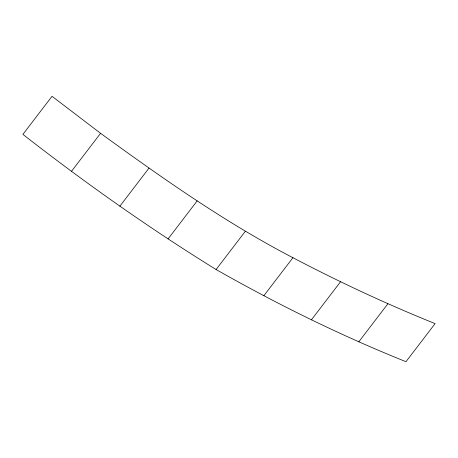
<?xml version="1.0" encoding="UTF-8"?>
<svg xmlns="http://www.w3.org/2000/svg" width="458" height="458" viewBox="0 0 458 458"><rect width="100%" height="100%" fill="white"/><g stroke="black" fill="none" stroke-linecap="round" stroke-linejoin="round"><path stroke-width="0.69" d="M71.448 171.395L100.571 133.312C162.378 178.173 225.05 222.411 292.937 257.711C339.229 281.968 386.609 304.101 435.1 323.617L405.977 361.694C340.609 335.468 277.308 304.318 216.09 269.527C149.199 228.17 84.913 182.731 22.9 134.383L52.023 96.306L100.571 133.312M119.824 206.255L148.947 168.172M168.04 238.962L197.163 200.885M216.09 269.527L245.213 231.445M263.808 295.788L292.937 257.711M311.366 319.907L340.489 281.825M358.751 341.874L387.874 303.797"/></g></svg>
